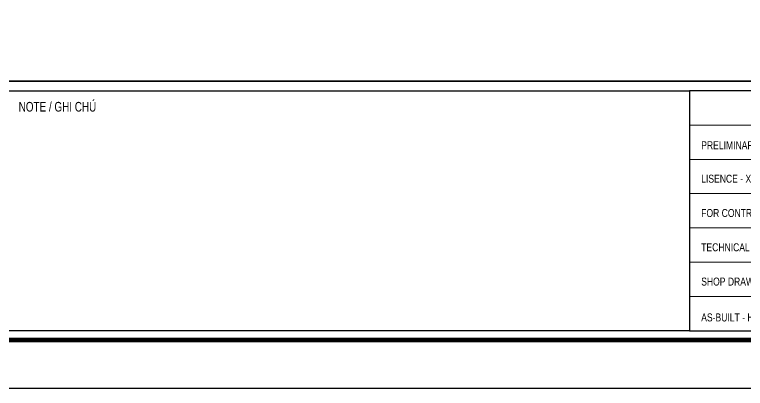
# Model space of a CAD drawing. Header units: inches. Extents: x 315041 to 662841, y -45540 to -35018.
# Drawn here: x 335303.1 to 335440, y -36052.2 to -35982.1 of the extents above; entities that cross this region are included whole.
import ezdxf

# ---------------------------------------------------------------- set-up
doc = ezdxf.new("R2010")
doc.units = ezdxf.units.IN
doc.header["$MEASUREMENT"] = 0
for name, color, linetype in [('2', 2, 'Continuous'), ('7', 7, 'Continuous'), ('BAO KHUNG', 31, 'Continuous')]:
    doc.layers.add(name, color=color, linetype=linetype)
doc.layers.add('Cover text', color=7, linetype='Continuous', true_color=0x52370f)
doc.layers.add('S-Hatch', color=8, linetype='Continuous', lineweight=9)
doc.styles.get("Standard").update_dxf_attribs({"font": 'VHARIALN.TTF'})
doc.styles.add('style2', font='VHAVANI.TTF')

# ---------------------------------------------------------------- blocks, each defined once
blk = doc.blocks.new('A$C75D82031')
at = {"layer": '2', "color": 157, "linetype": 'Continuous'}
blk.add_lwpolyline([(0, 420), (594, 420), (594, 0), (0, 0)], close=True, dxfattribs=at)
at = {"layer": '7', "color": 147, "linetype": 'Continuous'}
blk.add_lwpolyline([(12.33, 57.61), (581.67, 57.61), (581.67, 409.19), (12.33, 409.19)], close=True, dxfattribs=at)
at = {"layer": 'BAO KHUNG', "color": 167, "linetype": 'Continuous', "const_width": 0.871}
blk.add_lwpolyline([(10.59, 9.07), (583.41, 9.07), (583.41, 410.93), (10.59, 410.93)], close=True, dxfattribs=at)
at = {"layer": 'BAO KHUNG', "color": 7}
for points in [[(211.89, 55.81), (474.14, 55.81), (474.14, 10.81), (211.89, 10.81)], [(474.14, 10.81), (532.16, 10.81), (532.16, 55.81), (474.14, 55.81)]]:
    blk.add_lwpolyline(points, close=True, dxfattribs=at)
at = {"layer": 'S-Hatch'}
for p, q in [((474.14, 49.38), (532.16, 49.38)), ((474.14, 42.95), (532.16, 42.95)), ((474.14, 36.52), (532.16, 36.52)), ((474.14, 30.1), (532.16, 30.1)), ((474.14, 23.67), (532.16, 23.67)), ((474.14, 17.24), (532.16, 17.24))]:
    blk.add_line(p, q, dxfattribs=at)
at = {"layer": 'BAO KHUNG', "color": 7, "linetype": 'Continuous', "width": 0.9}
blk.add_text('NOTE / GHI CHÚ', height=1.8, dxfattribs=at).set_placement((348.44, 51.92))
at = {"layer": 'Cover text', "linetype": 'Continuous', "style": 'style2', "width": 0.8}
for s, p in [('PRELIMINARY - S¥ Bé', (476.33, 44.85)), ('LISENCE - XIN PHÐP', (476.33, 38.57)), ('FOR CONTRACT - HîP §åNG', (476.33, 32.14)), ('TECHNICAL  DRAWING - THIÕT KÕ Kü THUËT', (476.33, 25.71)), ('SHOP DRAWING - B¶N VÏ GIA C¤NG', (476.33, 19.28)), ('AS-BUILT - HOµN C¤NG', (476.33, 12.56))]:
    blk.add_text(s, height=1.5, dxfattribs=at).set_placement(p)

msp = doc.modelspace()

# ---------------------------------------------------------------- linework, layer by layer
at = {"color": 8}
msp.add_lwpolyline([(334967.7734, -35643.0427), (335537.1113, -35643.0427), (335537.1113, -35994.6225), (334967.7734, -35994.6225)], close=True, dxfattribs=at)

# ---------------------------------------------------------------- block references
at = {"color": 1}
msp.add_blockref('A$C75D82031', (334955.4424, -36052.2326), dxfattribs=at)

doc.saveas('drawing.dxf')
